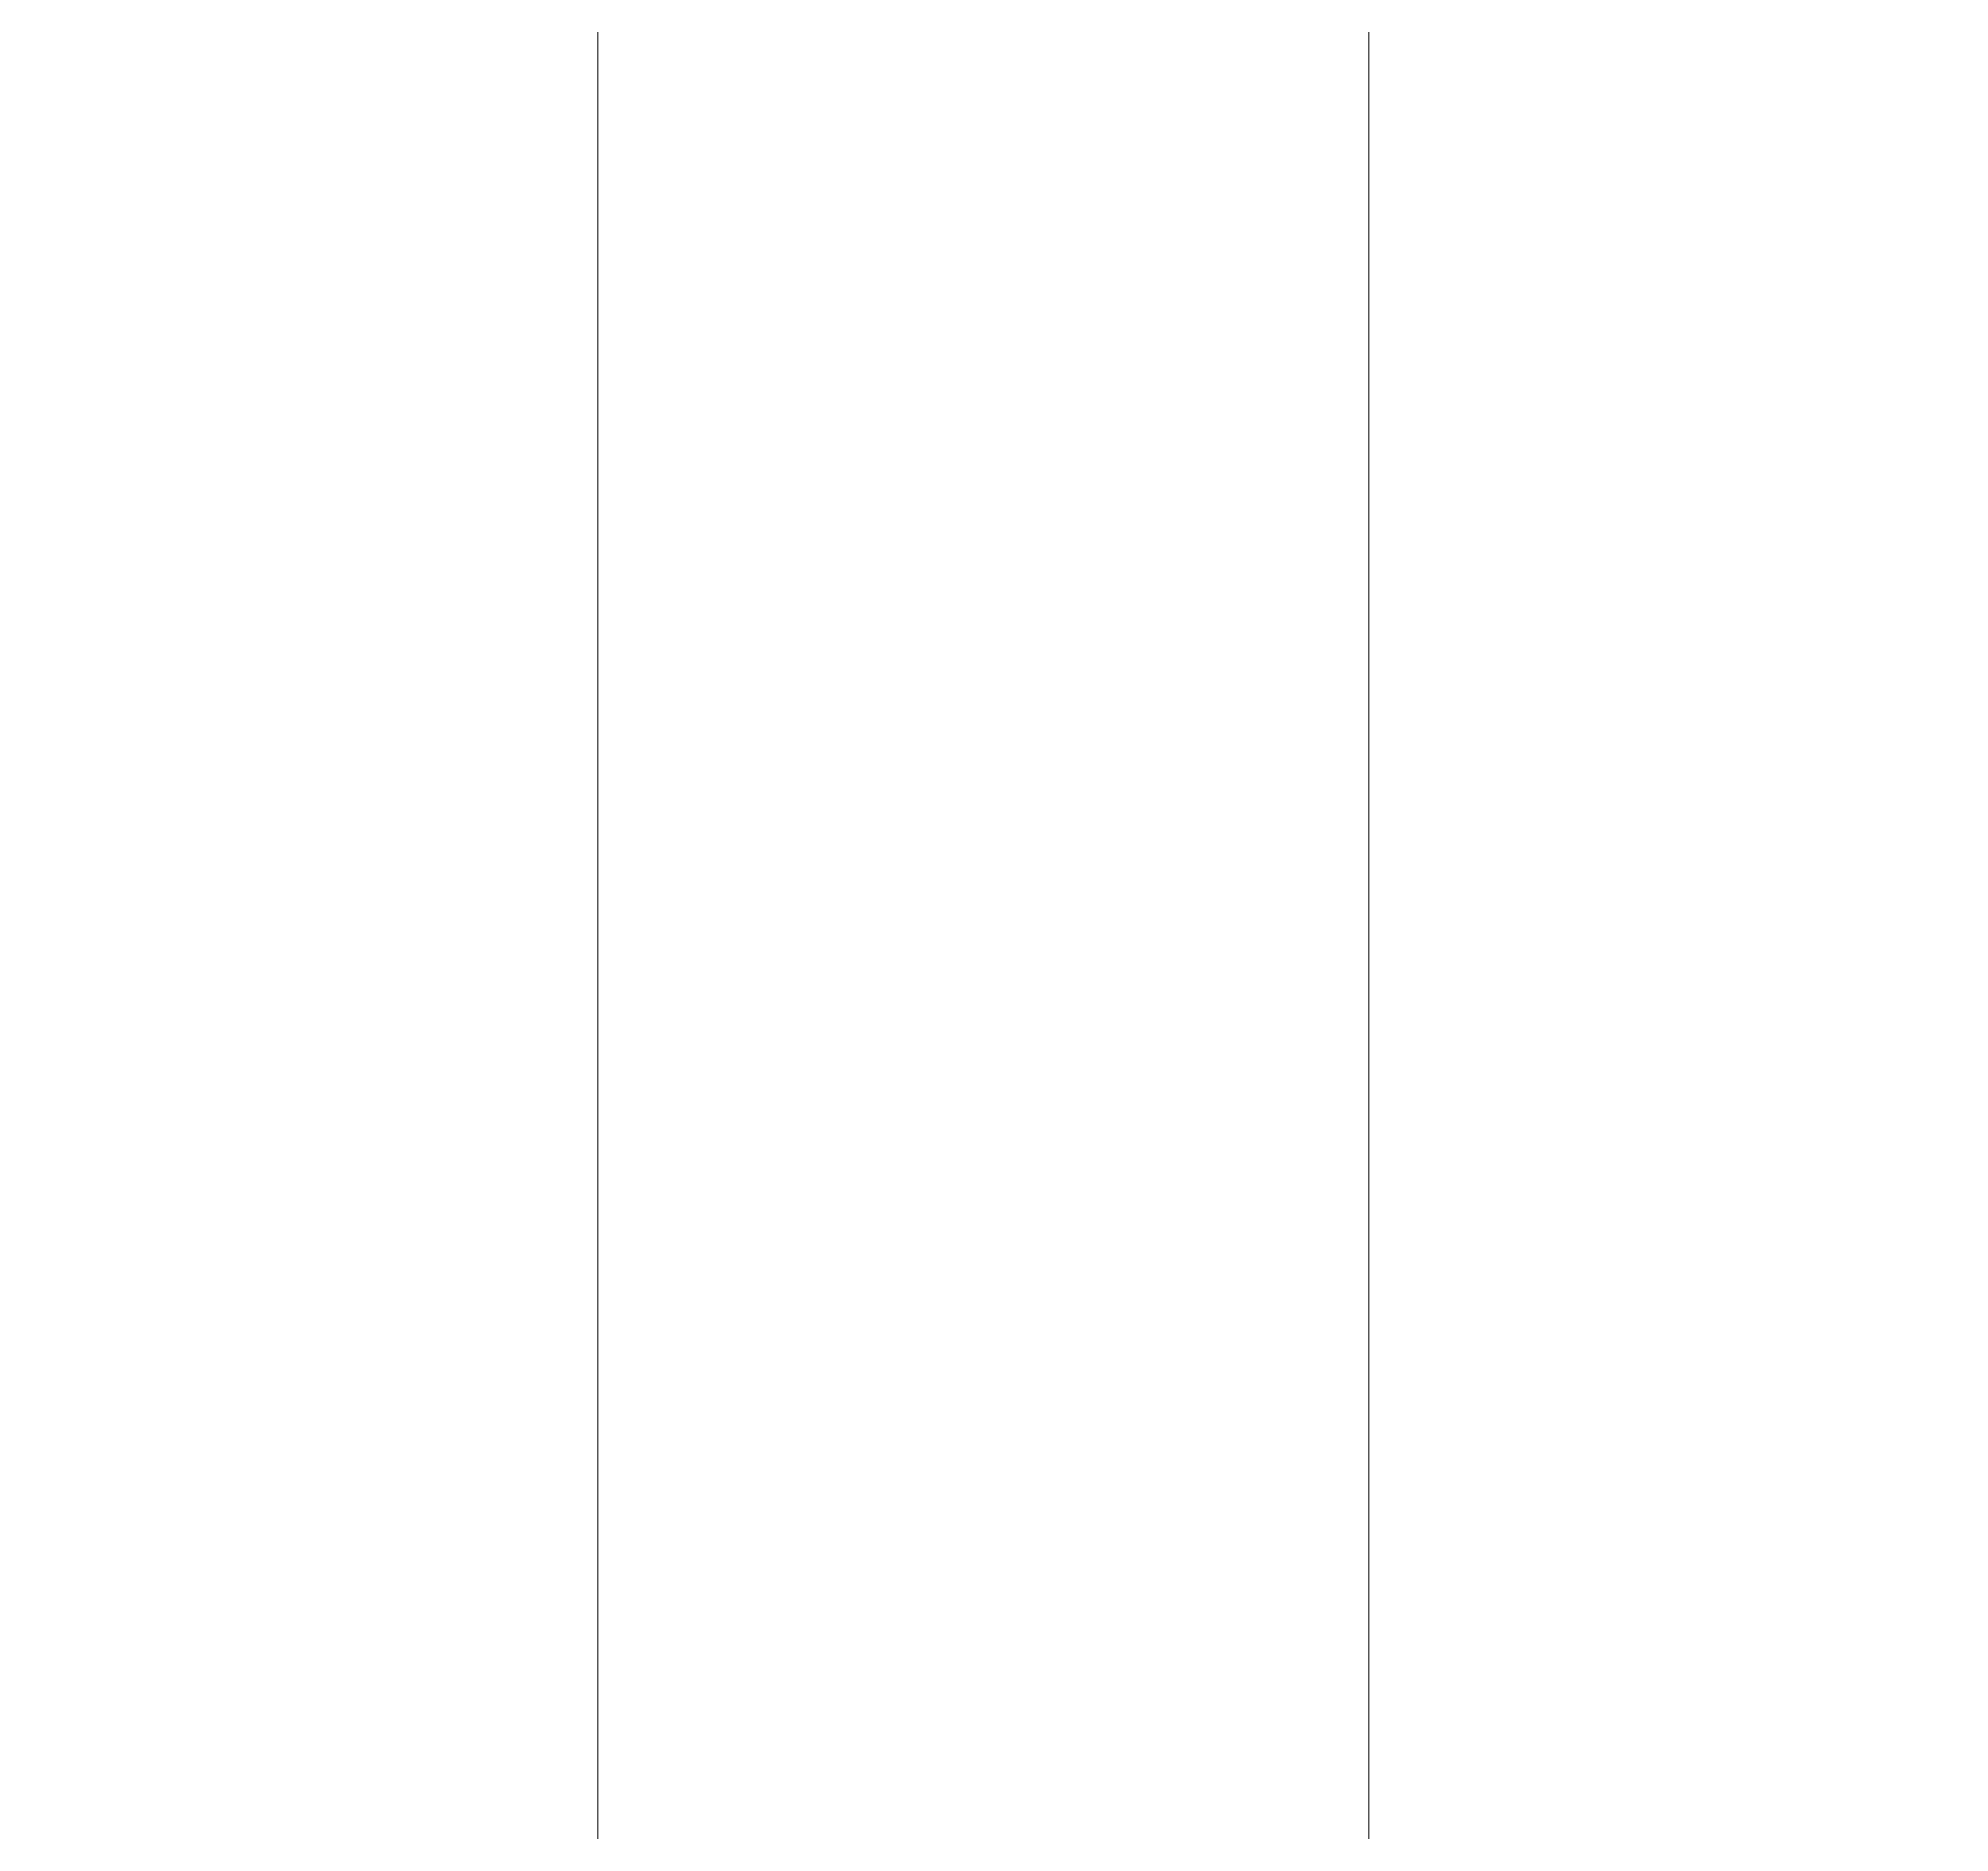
# Model space of a CAD drawing. Header units: inches. Extents: x -211412 to -11687, y -5 to 7052.
# Drawn here: x -210596.5 to -210353.9, y 6585.6 to 6813.4 of the extents above; entities that cross this region are included whole.
import ezdxf

# ---------------------------------------------------------------- set-up
doc = ezdxf.new("R2010")
doc.units = ezdxf.units.IN
doc.header["$MEASUREMENT"] = 0
doc.layers.get('0').update_dxf_attribs({"lineweight": 0})

msp = doc.modelspace()

# ---------------------------------------------------------------- linework, layer by layer
for points in [[(-210427.62, 7041.22), (-209541.43, 7041.22), (-209541.43, 6189.21), (-210427.62, 6189.21)], [(-211411.7, 7031.7), (-210525.51, 7031.7), (-210525.51, 6179.68), (-211411.7, 6179.68)]]:
    msp.add_lwpolyline(points, close=True)

doc.saveas('drawing.dxf')
